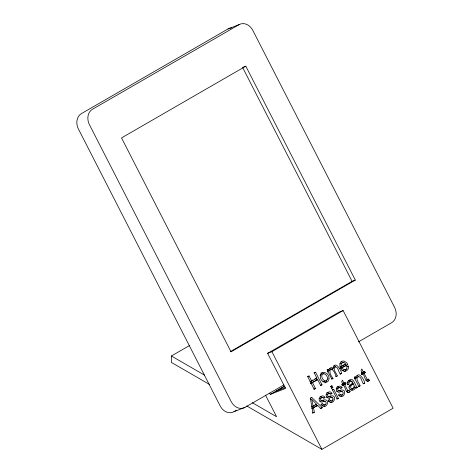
<?xml version="1.0" encoding="UTF-8"?>
<svg xmlns="http://www.w3.org/2000/svg" width="473" height="473" viewBox="0 0 473 473"><rect width="100%" height="100%" fill="white"/><g stroke="black" fill="none" stroke-linecap="round" stroke-linejoin="round"><path stroke-width="0.71" d="M331.963 369.738L332.294 368.319M327.31 371.287L328.912 370.655C328.629 368.455 331.579 366.421 333.211 368.319L331.07 369.159L329.338 368.396M322.409 403.771L321.321 404.711C326.287 411.274 331.449 398.1 323.52 400.016C318.672 402.369 320.676 394.99 323.899 398.266L324.998 397.367C322.267 392.827 316.005 399.927 320.99 402.003A3.571 2.909 68.6 0 0 322.196 402.062C328.114 398.709 326.76 407.832 322.409 403.771L320.806 404.403M336.226 388.901L336.557 390.781L338.059 392.152A3.571 2.909 68.6 0 0 339.259 392.206C345.184 388.853 343.824 397.982 339.478 393.92L338.384 394.86C343.351 401.423 348.518 388.244 340.584 390.166C335.735 392.513 337.74 385.14 340.968 388.41L342.062 387.511C340.714 384.851 336.587 386.293 336.226 388.901L337.107 388.416L338.089 388.558M332.584 399.75L332.087 401.4L330.751 402.653M333.211 368.319C334.931 359.758 341.299 370.282 341.63 373.445L340.406 374.149C338.372 372.47 338.615 367.184 335.458 366.764C331.75 368.763 336.894 373.7 337.35 375.917L336.12 376.626C332.2 363.566 326.252 370.525 333.045 378.4L331.815 379.11L327.162 370.016L328.262 369.383L328.912 370.655M356.003 378.098C358.232 369.537 364.328 379.931 364.778 383.142L363.548 383.845C361.555 382.397 361.674 376.23 358.197 376.644C354.697 378.914 359.586 383.461 360.119 385.826L358.889 386.536L354.236 377.442L355.341 376.81L356.003 378.098L354.401 378.731M325.554 404.232L324.147 406.431M342.618 394.381L341.216 396.581M346.277 369.035L345.456 370.879L344.456 371.677M326.784 380.298L326.122 381.847L324.957 382.935M353.674 387.801L355.276 387.168C354.709 392.874 346.378 389.516 349.908 385.235C356.884 382.131 348.229 378.158 348.903 384.153L347.294 384.78M352.988 388.487L351.8 390.408M354.791 379.003L355.182 378.164M344.569 369.65L342.89 370.69M323.733 404.959L323.964 404.634M341.027 394.784L339.04 395.883M328.167 370.613L327.677 372.145M346.886 382.935L348.152 381.977L349.429 381.888M353.414 383.786C345.497 388.717 357.346 391.573 353.414 383.786L351.273 384.626L348.861 387.032M325.034 380.966L324.307 381.67L322.852 381.859M320.014 375.414L321.693 374.445M343.664 383.248L345.272 382.622L345.887 383.822L342.511 385.371L344.651 384.531L347.371 389.847C347.803 392.046 349.872 389.167 350.091 391.591L347.543 392.797M350.091 391.591L349.464 392.117A4.517 3.672 68.6 0 1 348.678 392.525C345.284 392.667 345.491 386.719 343.428 385.235L342.363 385.655M367.16 381.409L369.502 380.387L368.633 379.127L365.871 380.393M369.502 380.387L368.875 380.913A4.517 3.672 68.6 0 1 368.089 381.315C364.695 381.457 364.902 375.515 362.838 374.031L361.774 374.45M351.427 389.031L349.872 389.764M329.391 399.744L328.303 400.684C333.27 407.241 338.432 394.068 330.503 395.984C325.655 398.337 327.653 390.958 330.881 394.234L331.975 393.335C329.249 388.794 322.988 395.895 327.972 397.97A3.571 2.909 68.6 0 0 329.173 398.03C335.097 394.677 333.743 403.806 329.391 399.744L328.321 400.158M330.716 400.927L328.54 401.654M346.957 391.272L348.684 390.544M368.633 379.127L367.279 379.452L364.062 373.327L361.922 374.161L365.298 372.612L364.683 371.417L361.845 372.754M339.815 363.755L341.648 363.299M328.386 370.412L329.539 370.069M346.833 391.366L346.461 391.603M323.437 405.207L321.971 405.733M319.104 398.721L320.038 398.266L321.025 398.408M326.086 394.689L327.706 394.251M358.457 341.861L391.603 322.722A11.849 9.637 68.6 0 0 394.6 307.361L252.789 30.343A11.849 9.637 68.6 0 0 239.025 24.661L228.01 28.971L81.397 113.621A11.849 9.637 68.6 0 0 78.4 128.975L220.211 406A11.849 9.637 68.6 0 0 233.975 411.681L244.99 407.365L283.877 384.916M239.025 24.661L92.412 109.304A11.849 9.637 68.6 0 0 89.421 124.659L231.232 401.683A11.849 9.637 68.6 0 0 244.99 407.365M245.806 66.173L121.531 137.921L231.031 351.823L355.306 280.075L245.806 66.173L243.24 67.178M209.663 384.543L171.397 362.448L171.392 355.998L189.833 345.355M230.375 351.61L352.095 281.334L355.306 280.075M269.616 393.093L270.29 394.399L285.586 388.41L267.635 353.343L338.845 312.233L343.126 310.554L393.128 408.234L321.912 449.35L246.658 405.899M290.186 340.808L291.386 340.117M267.635 353.343L271.91 351.67L343.126 310.554M233.975 411.681L236.524 410.209M270.29 394.399L284.273 386.323M284.787 386.151L275.83 391.325L285.284 387.618M315.58 372.221L314.261 372.984L316.898 378.14L311.701 381.137L309.064 375.982L307.74 376.75L314.167 389.297L315.491 388.534L312.458 382.622L310.323 383.455L317.655 379.618L320.682 385.536L322.007 384.774L315.58 372.221L313.977 372.848M310.14 381.64L313.025 379.979M312.458 382.622L317.655 379.618M340.04 366.942L341.193 366.273M342.351 365.605L343.504 364.943M341.601 366.439L345.645 364.104C344.267 360.58 339.573 363.435 341.601 366.439L339.998 367.066M340.046 368.579C344.681 365.357 351.776 365.085 343.877 361.017C340.578 360.385 338.881 364.588 340.306 367.16A7.988 6.498 68.6 0 0 341.89 369.886C344.45 373.38 349.896 369.862 348.276 366.067L346.904 366.605C348.098 369.987 343.091 370.974 342.18 367.746L340.578 368.372M342.18 367.746L347.584 364.624M311.784 397.474L310.359 398.296L312.943 413.065L314.35 412.255L313.498 407.821L317.679 405.402L320.795 408.53L322.296 407.661L311.784 397.474L310.714 397.894M331.969 385.82L330.745 386.53L331.65 388.298L332.88 387.594L331.969 385.82L330.367 386.447M361.307 372.966L364.145 371.624M333.743 389.279L332.513 389.989L337.166 399.076L338.396 398.367L333.743 389.279L332.135 389.906M345.272 382.622L344.037 383.331L342.411 380.156L341.666 381.788L342.819 384.041L341.914 384.561L342.529 385.755L343.428 385.235M363.447 372.127L361.821 368.952L361.076 370.578L362.229 372.83L361.325 373.351L361.94 374.551L362.838 374.031M344.651 384.531L345.887 383.822M364.062 373.327L365.298 372.612M311.618 406.756L313.877 405.45M313.191 406.242L316.579 404.291L311.713 399.224L313.191 406.242L311.589 406.875M311.961 408.311L317.679 405.402M348.903 384.153L347.596 384.638C346.342 381.936 349.275 378.92 351.977 379.447C354.845 381.126 354.862 385.306 357.375 387.411L356.098 388.15L355.276 387.168M355.826 377.596L356.825 377.377M307.462 376.614L309.064 375.982M327.192 369.803L328.262 369.383M344.042 364.73L345.645 364.104M314.758 378.974L316.898 378.14M346.674 366.693L348.276 366.067M310.099 381.764L311.701 381.137M340.022 374.072L341.63 373.445M335.741 376.543L337.35 375.917M331.443 379.027L333.045 378.4M320.404 385.4L322.007 384.774M313.883 389.161L315.491 388.534M361.159 373.25L362.229 372.83M354.271 377.223L355.341 376.81M331.271 388.221L332.88 387.594M342.434 383.964L344.037 383.331M341.748 384.454L342.819 384.041M351.723 383L352.793 382.58M340.454 388.144L342.062 387.511M330.373 393.962L331.975 393.335M323.39 397.994L324.998 397.367M363.169 383.769L364.778 383.142M358.516 386.459L360.119 385.826M355.773 388.037L357.375 387.411M314.977 404.918L316.579 404.291M311.896 408.447L313.498 407.821M336.794 398.999L338.396 398.367M320.162 408.501L322.296 407.661M312.21 413.089L314.35 412.255M326.459 392.909L328.008 392.75L329.586 393.838M320.818 373.126L322.35 373.031L323.975 373.771M348.5 380.286L350.138 380.393L351.273 381.557M329.09 398.485L329.462 398.414M319.878 401.145L323.337 400.649L325.016 401.784M336.965 386.979L338.094 386.932L339.401 387.7M319.896 396.829L321.031 396.782L322.332 397.551M336.622 391.342L340.4 390.793L342.085 391.928M326.536 397.166C328.428 396.882 331.171 395.73 332.194 398.089M333.317 367.604L334.175 367.722M356.754 375.71L358.723 376.662M333.471 365.919L334.535 366.067L335.552 366.877M340.968 361.768L343.357 362.637M341.89 370.489L342.399 370.631M171.392 355.998L204.513 375.119M252.286 402.7L276.581 416.725L265.524 395.126M310.17 398.822L311.222 399.839M315.952 404.427L317.531 405.952M354.567 387.588L353.975 386.683M366.492 379.967L367.367 381.226M347.081 391.171L347.957 392.43M344.705 364.127L345.444 365.463M242.596 67.432L352.095 281.334M362.543 372.251L363.158 373.451M352.113 383.124L352.639 384.147M343.132 383.461L343.747 384.655M316.011 378.081L316.975 379.961M271.91 351.67L321.912 449.35M228.01 28.971A11.849 9.637 68.6 0 1 231.622 27.925M328.977 378.264C329.22 385.034 319.807 382.367 320.387 376.591C320.032 369.401 329.527 372.535 328.977 378.264M327.523 379.08C326.193 383.757 321.019 378.743 321.8 375.621C323.142 370.968 328.297 375.958 327.523 379.08"/></g></svg>
